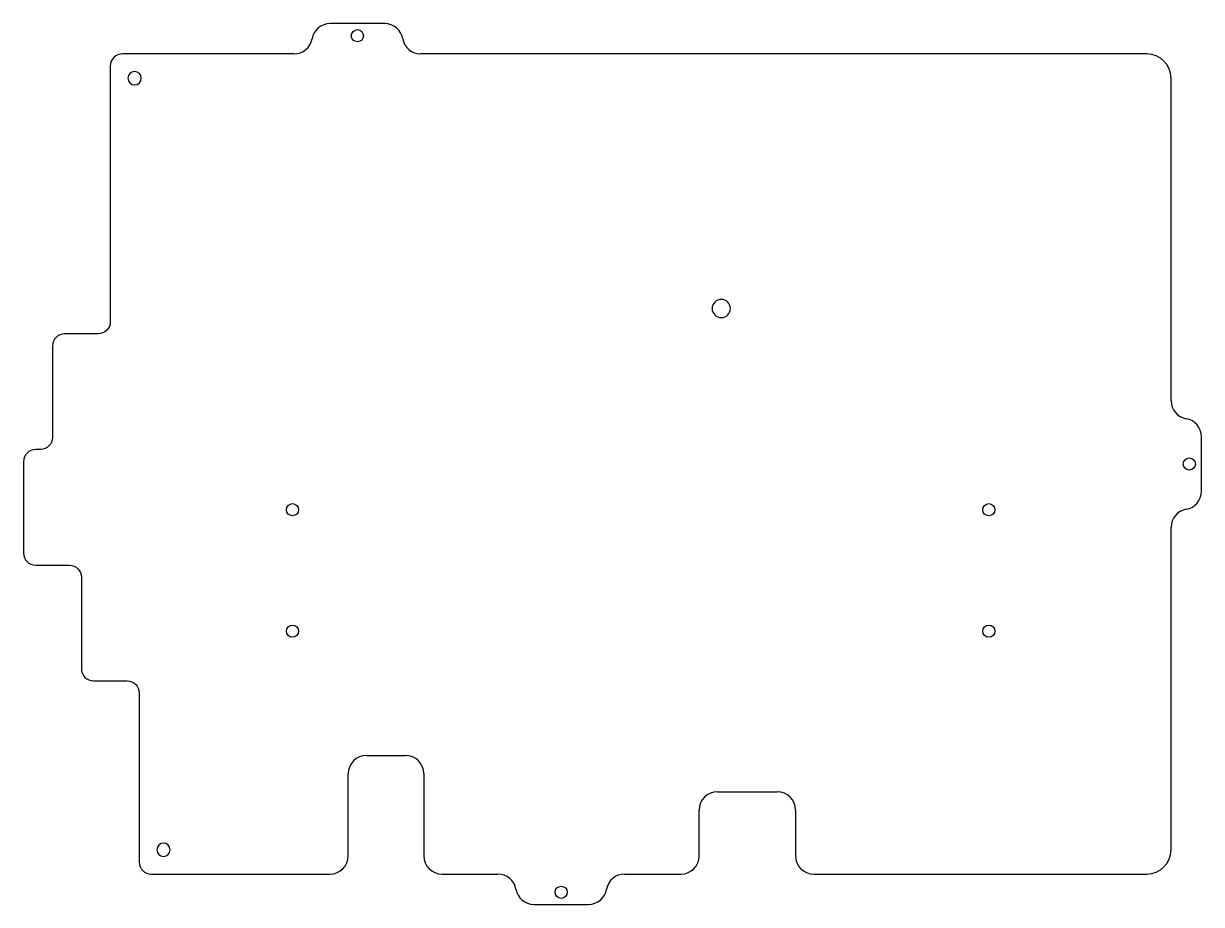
# Model space of a CAD drawing. Header units: millimetres. Extents: x -97 to 97, y -73 to 73.
import ezdxf

# ---------------------------------------------------------------- set-up
doc = ezdxf.new("R2010")
doc.units = ezdxf.units.MM
doc.layers.get('0').update_dxf_attribs({"linetype": 'CONTINUOUS'})

msp = doc.modelspace()

# ---------------------------------------------------------------- linework, layer by layer
for p, q in [((-37.51, 72.53), (-46.51, 72.53)), ((-52.43, 67.53), (-80.7, 67.53)), ((87.99, 67.53), (-31.59, 67.53)), ((-82.7, 65.53), (-82.7, 23.43)), ((91.99, 10.42), (91.99, 63.53)), ((-84.7, 21.43), (-90.22, 21.43)), ((-92.22, 19.43), (-92.22, 4.38)), ((96.99, -4.5), (96.99, 4.5)), ((-94.22, 2.38), (-94.99, 2.38)), ((-96.99, 0.38), (-96.99, -14.67)), ((91.99, -63.53), (91.99, -10.42)), ((-94.99, -16.67), (-89.46, -16.67)), ((-87.46, -18.67), (-87.46, -33.72)), ((-85.46, -35.72), (-79.94, -35.72)), ((-77.94, -37.72), (-77.94, -65.53)), ((-40.51, -47.99), (-34.09, -47.99)), ((-43.51, -64.53), (-43.51, -50.99)), ((-31.09, -50.99), (-31.09, -64.53)), ((17.28, -53.99), (27.13, -53.99)), ((14.28, -64.53), (14.28, -56.99)), ((30.13, -56.99), (30.13, -64.53)), ((-75.94, -67.53), (-46.51, -67.53)), ((-28.09, -67.53), (-18.86, -67.53)), ((1.98, -67.53), (11.28, -67.53)), ((33.13, -67.53), (87.99, -67.53)), ((-12.94, -72.53), (-3.94, -72.53))]:
    msp.add_line(p, q)
for centre in [(-42.01, 70.53), (94.99, 0), (-52.7, -7.53), (61.99, -7.53), (-52.7, -27.53), (61.99, -27.53), (-8.44, -70.53)]:
    msp.add_circle(centre, 1)
for centre, start, end in [((-46.51, 69.53), 90, 170.4059), ((-37.51, 69.53), 9.5941, 90), ((-52.43, 70.53), 270, 350.4059), ((-31.59, 70.53), 189.5941, 270), ((94.99, 10.42), 180, 260.4059), ((93.99, 4.5), 0, 80.4059), ((93.99, -4.5), -80.4059, 0), ((94.99, -10.42), 99.5941, 180), ((-40.51, -50.99), 90, 180), ((-34.09, -50.99), 0, 90), ((17.28, -56.99), 90, 180), ((27.13, -56.99), 0, 90), ((-46.51, -64.53), 270, 360), ((-28.09, -64.53), 180, 270), ((11.28, -64.53), -90, 0), ((33.13, -64.53), 180, 270), ((-18.86, -70.53), 9.5941, 90), ((1.98, -70.53), 90, 170.4059), ((-12.94, -69.53), 189.5941, 270), ((-3.94, -69.53), 270, 350.4059)]:
    msp.add_arc(centre, 3, start, end)
for points in [[(-80.7, 67.53), (-81.8, 67.53), (-82.7, 66.64), (-82.7, 65.53)], [(91.99, 63.53), (91.99, 65.74), (90.2, 67.53), (87.99, 67.53)], [(-82.7, 23.43), (-82.7, 22.33), (-83.6, 21.43), (-84.7, 21.43)], [(-90.22, 21.43), (-91.33, 21.43), (-92.22, 20.54), (-92.22, 19.43)], [(-92.22, 4.38), (-92.22, 3.28), (-93.12, 2.38), (-94.22, 2.38)], [(-94.99, 2.38), (-96.09, 2.38), (-96.99, 1.49), (-96.99, 0.38)], [(-96.99, -14.67), (-96.99, -15.77), (-96.09, -16.67), (-94.99, -16.67)], [(-89.46, -16.67), (-88.36, -16.67), (-87.46, -17.56), (-87.46, -18.67)], [(-87.46, -33.72), (-87.46, -34.82), (-86.57, -35.72), (-85.46, -35.72)], [(-79.94, -35.72), (-78.83, -35.72), (-77.94, -36.61), (-77.94, -37.72)], [(87.99, -67.53), (90.2, -67.53), (91.99, -65.74), (91.99, -63.53)], [(-77.94, -65.53), (-77.94, -66.64), (-77.04, -67.53), (-75.94, -67.53)]]:
    msp.add_open_spline(points, degree=3)
for points in [[(-77.6, 63.53), (-77.6, 62.92), (-78.09, 62.43), (-78.7, 62.43), (-79.31, 62.43), (-79.8, 62.92), (-79.8, 63.53), (-79.8, 64.14), (-79.31, 64.63), (-78.7, 64.63), (-78.09, 64.63), (-77.6, 64.14), (-77.6, 63.53)], [(17.91, 24.1), (17.08, 24.1), (16.41, 24.77), (16.41, 25.6), (16.41, 26.43), (17.08, 27.1), (17.91, 27.1), (18.74, 27.1), (19.41, 26.43), (19.41, 25.6), (19.41, 24.77), (18.74, 24.1), (17.91, 24.1)], [(-72.84, -63.53), (-72.84, -64.14), (-73.33, -64.63), (-73.94, -64.63), (-74.54, -64.63), (-75.04, -64.14), (-75.04, -63.53), (-75.04, -62.92), (-74.54, -62.43), (-73.94, -62.43), (-73.33, -62.43), (-72.84, -62.92), (-72.84, -63.53)]]:
    msp.add_open_spline(points, degree=3, knots=[-4, -4, -4, -4, -3, -3, -3, -2, -2, -2, -1, -1, -1, 0, 0, 0, 0])

doc.saveas('drawing.dxf')
